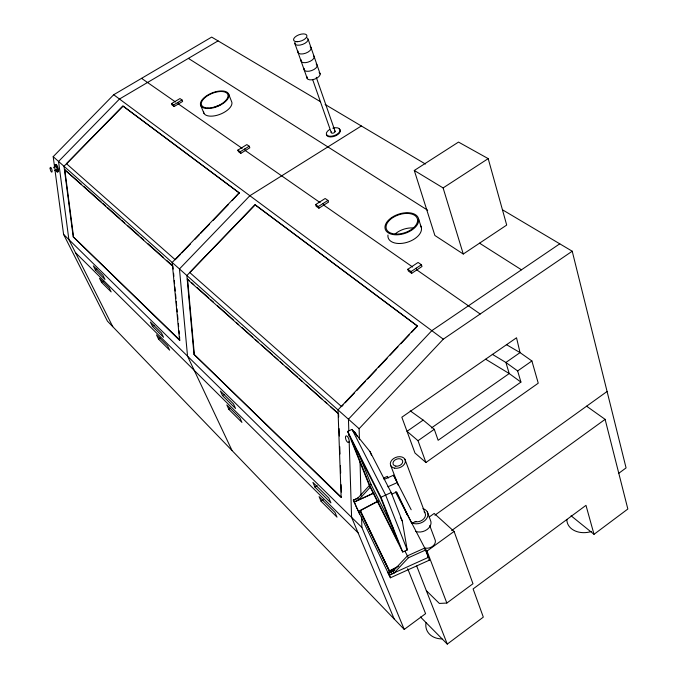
<?xml version="1.0" encoding="UTF-8"?>
<svg xmlns="http://www.w3.org/2000/svg" width="678" height="678" viewBox="0 0 678 678"><rect width="100%" height="100%" fill="white"/><g stroke="black" fill="none" stroke-linecap="round" stroke-linejoin="round"><path stroke-width="1.02" d="M353.424 500.271L357.925 498.067L353.365 500.118L354.255 501.991L373.858 493.177M357.645 498.372L369.646 485.219M370.519 486.914L358.476 500.093L357.653 498.381M359.416 439.208L359.12 428.699L443.293 339.178L572.224 251.216L626.074 467.905L618.429 473.549M395.452 491.813L425.75 549.934L408.359 557.799L393.969 573.096L389.486 575.122L388.553 573.181L393.028 571.164L407.385 555.875L424.759 548.027L427.623 555.519M343.051 405.071L341.602 406.605L189.755 272.531L255.216 204.875L417.479 326.118L411.699 332.254M345.221 402.774L354.611 392.808M356.781 390.511L365.45 381.307M367.62 379.01L376.29 369.815M378.46 367.51L387.13 358.315M390.019 355.247L397.969 346.814M400.859 343.746L409.529 334.551M232.13 200.654L239.207 192.832L172.178 262.471L179.585 340.314L179.645 337.059M175.975 258.996L180.356 254.445M181.814 252.936L190.56 243.843M194.942 239.292L199.315 234.749M200.773 233.232L209.527 224.138M213.172 220.35L228.486 204.442M254.996 204.629L186.874 275.531L193.976 354.314L341.153 497.533L338 409.919L417.25 325.855L255.216 204.875M239.207 192.832L122.879 105.929L64.003 166.279L73.199 236.791L179.585 340.314M239.427 193.077L123.091 106.149L66.495 163.72L175.246 259.75M357.365 509.076L390.418 577.783L389.426 574.969L428.555 557.274L425.75 549.934M54.579 167.025L53.189 156.669L113.692 94.742L211.672 37.095L320.592 101.776M420.47 616.98L447.277 644.1L483.321 617.133L473.108 588.928L585.978 505.347L594.021 534.315L627.845 509.009L605.115 419.36L586.597 406.198M426.335 590.64L439.369 603.445L446.844 603.039L472.973 583.733L454.082 531.433L434.208 513.432L429.199 517.034M54.994 170.136L63.588 234.376L107.412 321.118L404.241 629.421L425.589 613.666L407.698 568.698M451.641 530.552L605.115 419.36M446.844 603.039L427.004 551.07L454.082 531.433M434.903 515.204L607.081 391.477M492.296 354.306L505.898 362.467L520.051 352.611L516.526 337.78L401.842 417.224L414.987 453.031L425.92 462.498L538.247 383.197L531.899 360.967L520.051 352.611L506.364 344.594M520.924 382.087L509.22 373.553L505.898 362.467L517.645 370.942L520.924 382.087L438.141 440.293L434.284 429.31L423.165 420.089L410.241 410.876M321.101 501.288L319.092 496.643L335.017 512.475L337.017 517.153L321.101 501.288L323.279 499.771M431.377 427.996L509.22 373.553L485.728 359.255M425.92 462.498L418.012 440.7L434.284 429.31M517.645 370.942L531.899 360.967M423.165 420.089L407.02 431.335L418.012 440.7M314.973 487.126L312.922 482.405L328.889 498.135L330.923 502.89L314.973 487.126L317.168 485.601M559.774 243.817L431.818 330.661L348.45 419.216L348.823 430.818M228.867 409.376L241.936 422.402L239.885 417.928L226.816 404.936L228.867 409.376L230.545 408.258M463.269 254.03L506.695 225.071L488.194 158.627L458.506 142.083L414.3 170.466L434.878 235.478L463.269 254.03L443.107 187.925L414.3 170.466M407.792 269.276L418.089 262.462L421.402 264.742L421.987 266.505L411.682 273.344L408.385 271.031L407.792 269.276L411.088 271.581L411.682 273.344M222.477 395.554L235.554 408.478L233.478 403.935L220.392 391.045L222.477 395.554L224.164 394.435M411.088 271.581L421.402 264.742M443.107 187.925L488.194 158.627M158.533 339.11L169.636 350.17L167.576 345.882L156.482 334.856L158.533 339.11L160.101 338.102M152.431 326.338L163.534 337.305L161.449 332.957L150.355 322.025L152.431 326.338L154.016 325.321M315.567 204.603L325.16 198.501L327.94 200.408L328.542 202.069L318.931 208.197L316.177 206.265L315.567 204.603L318.321 206.536L318.931 208.197M318.321 206.536L327.94 200.408M101.531 282.311L111.141 291.896L109.107 287.786L99.497 278.234L101.531 282.311L103.742 280.929M361.349 125.981L249.868 195.73L179.458 268.946L187.543 356.17L232.046 450.565M95.403 269.98L105.005 279.472L102.937 275.302L93.344 265.844L95.403 269.98L96.886 269.056M237.868 150.126L246.851 144.6L249.207 146.219L249.826 147.796L240.834 153.338L238.495 151.694L237.868 150.126L240.207 151.762L240.834 153.338M240.207 151.762L249.207 146.219M171.526 103.607L179.967 98.564L181.992 99.954L182.619 101.446L174.161 106.505L172.153 105.09L171.526 103.607L173.534 105.014L174.161 106.505M173.534 105.014L181.992 99.954M218.053 40.883L119.481 99.03L58.554 161.44L68.876 239.58L112.768 326.677M394.698 570.206L390.036 572.656L359.95 510.593L378.409 500.873M377.782 501.423L360.382 510.593L389.528 570.893L398.774 566.028M389.282 571.334L396.749 567.401M391.198 492.533L380.994 497.245L347.636 431.403L352.051 429.428L370.035 451.633L391.198 492.533L402.249 520.89L407.241 549.977L402.724 552.019L369.205 485.194L347.636 431.403M389.765 571.698L387.875 572.554L389.231 575.147L388.46 572.969L394.181 570.384M390.418 577.783L429.36 560.172M358.95 512.466L360.84 511.619M416.046 521.39L411.758 523.323L396.605 491.948L391.867 494.076M383.545 478.083L387.392 476.354L388.274 478.049M369.561 484.956L398.317 542.231L380.519 497.415L351.882 440.827L369.561 484.956L371.002 484.312L393.63 529.264M384.095 479.439L393.503 475.219L411.182 509.746M354.255 501.991L373.798 492.957M387.892 486.787L397.359 482.533M338.678 416.995L338.559 413.826L187.196 279.166L189.145 280.455M193.976 354.314L341.559 497.372M73.199 236.791L179.941 340.195M81.326 184.221L64.427 169.517L172.517 266.056M325.118 104.463L425.428 164.034M502.483 209.799L572.224 251.216M188.399 58.384L427.674 210.256M479.541 243.182L521.484 269.81M141.558 78.343L175.526 101.98M242.131 148.329L178.39 103.971L177.772 102.48M320.126 202.612L245.334 150.567L244.716 148.991M412.665 267.022L323.745 205.129L323.135 203.468M480.185 314.007L416.834 269.92L416.25 268.157M113.692 94.742L443.293 339.178M571.045 515.763L594.021 534.315M53.189 156.669L359.12 428.699M83.699 186.331L101.064 201.832M102.641 203.239L105.793 206.061M107.378 207.468L120.006 218.74M121.582 220.155L124.735 222.969M127.896 225.791L138.948 235.647M140.524 237.063L143.685 239.876M147.626 243.402L163.415 257.487M166.568 260.31L172.882 265.946L173.178 269.081M191.501 282.556L193.857 284.667M197.01 287.472L208.799 298.006M210.375 299.405L213.519 302.219M217.452 305.727L233.181 319.762M236.325 322.567L238.69 324.677M241.834 327.482L252.843 337.313M255.199 339.415L258.343 342.229M261.496 345.034L272.505 354.857M274.073 356.264L278.005 359.772M280.37 361.882L282.726 363.984M285.87 366.79L297.667 377.324M299.244 378.731L302.388 381.536M306.32 385.045L322.05 399.079M325.194 401.893L326.762 403.291M330.695 406.808L338.559 413.826M424.987 549.172L427.004 551.07M63.588 234.376L361.882 527.459L404.241 629.421M75.47 252.648L358.077 532.823M359.95 510.593L390.036 572.656M400.376 517.246L402.249 520.89M352.051 429.428L385.663 495.143L407.241 549.977L406.308 548.129M393.503 475.219L396.359 480.838M405.02 551.18L408.359 557.799M393.028 571.164L393.969 573.096M396.444 492.194L407.444 514.983M359.645 514.17L353.365 500.118M357.001 508.458L355.84 505.873M355.636 505.212L354.17 501.779M394.181 618.972L351.594 517.348L349.162 441.37M200.832 105.709L203.934 113.302M358.06 451.938L371.002 484.312M380.994 497.245L402.724 552.019M370.035 451.633L371.561 455.506M228.469 93.657L231.478 101.293A15.043 7.322 -21.9 0 1 219.46 114.531A15.043 7.322 -21.9 0 1 203.519 111.421M416.682 565.994L447.277 644.1M405.978 512.009L407.02 514.704M390.757 465.633L398.325 485.338M404.927 459.277L424.911 512.653M429.725 525.509L434.903 539.349A7.424 5.577 -19.8 0 1 433.166 545.824A7.424 5.577 -19.8 0 1 425.216 548.078M427.318 511.873L430.386 520.119A10.034 7.433 -19.9 0 1 427.36 529.323A10.034 7.433 -19.9 0 1 415.775 531.408M427.81 556.028L427.538 555.307L428.555 557.274A11.585 0.661 65.5 0 1 428.971 559.74M294.794 43.29L307.295 78.682M312.617 79.462L331.237 132.532M316.262 77.326L335.135 131.43M308.159 39.341L320.169 74.021M418.631 219.121A17.467 10.119 -18.3 0 1 394.935 234.766A17.467 10.119 -18.3 0 1 391.952 217.367A17.467 10.119 -18.3 0 1 418.631 219.121L421.436 227.833M64.757 169.424L73.521 236.698M173.576 273.259L173.882 276.404M174.271 280.582L174.577 283.718M174.873 286.862L175.271 291.04M175.568 294.176L175.966 298.362M176.263 301.498L176.661 305.685M176.958 308.821L177.255 311.956M177.551 315.092L177.95 319.279M178.348 323.457L178.645 326.601M179.043 330.779L179.339 333.915M187.569 279.048L194.332 354.196M339.093 428.632L339.356 436.03M339.737 446.607L340 454.014M340.415 465.642L340.687 473.049M341.102 484.677L341.365 492.084M348.924 433.988L348.992 436.098M360.035 461.269L361.001 495.94M361.594 516.95L361.882 527.459M394.604 234.478A16.196 9.517 -18.2 0 1 413.063 227.961M214.028 107.624A14.069 6.89 -21.9 0 1 219.884 105.175M353.094 431.208A5.483 2.314 69 0 1 357.137 436.437M57.325 171.687A3.882 1.17 74.2 0 1 56.927 171.229M56.528 170.559A3.882 1.17 74.2 0 1 56.147 169.729M55.35 165.288A3.882 1.17 74.2 0 1 57.74 167.102A3.882 1.17 74.2 0 1 57.689 171.915M339.186 129.032A7.212 3.754 -19.7 0 1 335.576 135.829A7.212 3.754 -19.7 0 1 326.525 134.583M420.411 225.376A17.382 10.162 -18.3 0 1 407.029 242.343A17.382 10.162 -18.3 0 1 387.969 235.012M313.906 56.003A6.958 3.331 -19.9 0 1 307.854 62.19A6.958 3.331 -19.9 0 1 301.108 59.766M310.16 46.689A6.992 3.305 -20 0 1 305.668 53.198A6.992 3.305 -20 0 1 298.049 51.096M307.126 37.926A7.017 3.288 -20 0 1 302.6 44.417A7.017 3.288 -20 0 1 294.955 42.35M319.126 72.554A6.907 3.373 -19.9 0 1 314.736 79.114A6.907 3.373 -19.9 0 1 307.151 76.894M316.168 64.003A6.933 3.348 -19.9 0 1 311.736 70.546A6.933 3.348 -19.9 0 1 304.142 68.359M332.805 128.176A7.212 3.754 -19.7 0 1 339.805 131.464A7.212 3.754 -19.7 0 1 329.05 136.176A7.212 3.754 -19.7 0 1 329.423 129.659M334.483 130.829A2.034 1.059 -19.7 0 1 334.746 132.252A2.034 1.059 -19.7 0 1 332.161 133.185A2.034 1.059 -19.7 0 1 331.449 131.922M54.901 167A3.882 1.17 74.2 0 1 56.299 165.271A3.882 1.17 74.2 0 1 57.876 171.212A3.882 1.17 74.2 0 1 55.664 169.856M354.67 432.988A5.483 2.314 69 0 1 355.391 434.073M55.672 166.983A1.788 0.534 74.2 0 1 56.393 167.008A1.788 0.534 74.2 0 1 57.071 169.195A1.788 0.534 74.2 0 1 56.579 169.932M53.706 167.839A1.788 0.534 74.2 0 1 54.316 167.356A1.788 0.534 74.2 0 1 55.096 169.593A1.788 0.534 74.2 0 1 54.621 170.458M422.911 508.636A10.077 7.416 -19.9 0 1 426.284 519.068A10.077 7.416 -19.9 0 1 411.936 522.899M424.097 511.754A7.543 5.551 -19.9 0 1 423.852 518.746A7.543 5.551 -19.9 0 1 415.139 521.696M428.14 557.019A8.695 0.492 65.5 0 1 428.165 557.545M442.014 638.913A19.509 15.526 -20.2 0 1 426.03 622.743M591.377 531.501A19.179 14.408 -11.1 0 1 566.867 519.399M395.367 234.037A16.323 9.45 -18.3 0 0 417.521 219.418A16.323 9.45 -18.3 0 0 392.596 217.774A16.323 9.45 -18.3 0 0 395.367 234.037M207.51 108.531A15.094 7.28 -21.9 0 0 228.944 95.513A15.094 7.28 -21.9 0 0 207.587 95.157A15.094 7.28 -21.9 0 0 207.51 108.531M207.951 107.98A14.153 6.831 -21.9 0 0 228.054 95.776A14.153 6.831 -21.9 0 0 208.027 95.437A14.153 6.831 -21.9 0 0 207.951 107.98M297.134 41.714A7.026 3.28 -20 0 0 306.939 35.815A7.026 3.28 -20 0 0 296.659 35.892A7.026 3.28 -20 0 0 297.134 41.714M394.715 468.159A7.78 5.483 -20.1 0 0 405.368 460.633A7.78 5.483 -20.1 0 0 393.477 458.625A7.78 5.483 -20.1 0 0 394.715 468.159M395.808 466.142A5.043 3.551 -20.1 0 0 402.715 461.277A5.043 3.551 -20.1 0 0 395.02 459.964A5.043 3.551 -20.1 0 0 395.808 466.142M50.155 168.305A2.5 0.746 74.2 0 0 51.681 172.119A2.5 0.746 74.2 0 0 51.587 168.729A2.5 0.746 74.2 0 0 50.155 168.305M345.466 437.496A3.517 1.466 69 0 0 348.331 442.522A3.517 1.466 69 0 0 348.178 437.573A3.517 1.466 69 0 0 345.466 437.496"/></g></svg>
